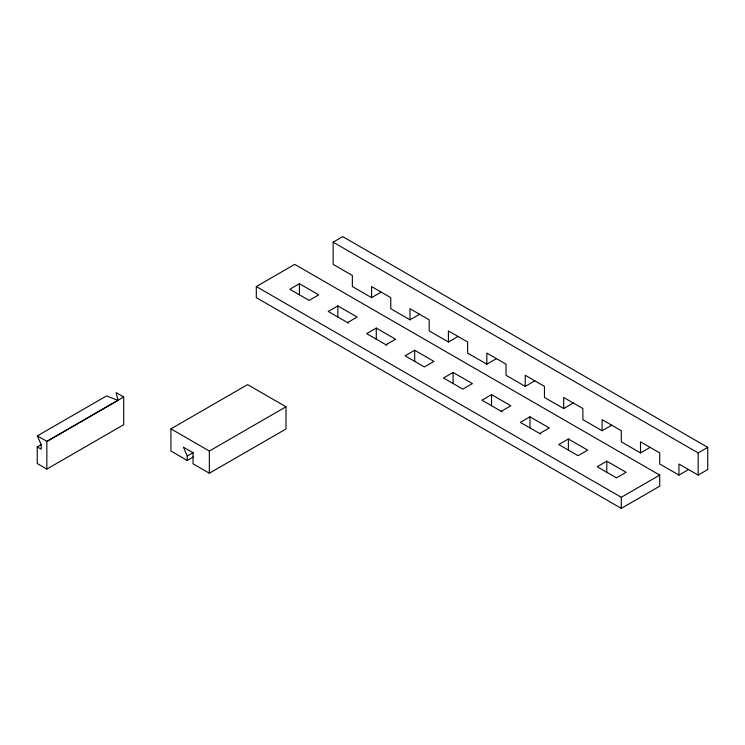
<?xml version="1.0" encoding="UTF-8"?>
<svg xmlns="http://www.w3.org/2000/svg" width="745" height="745" viewBox="0 0 745 745"><rect width="100%" height="100%" fill="white"/><g stroke="black" fill="none" stroke-linecap="round" stroke-linejoin="round"><path stroke-width="1.12" d="M256.299 286.546L294.722 264.363L659.725 475.096L659.725 486.187L621.302 508.369L256.299 297.637L256.299 286.546L621.302 497.278L659.725 475.096M381.17 292.087L371.559 297.637L352.348 286.546L352.348 275.454L333.145 264.363L333.145 242.181L342.747 236.631L707.75 447.363L707.75 469.546L698.149 475.096L678.937 464.005L678.937 475.096L688.538 469.546M299.425 283.715L289.824 289.265L309.128 300.403L318.73 294.862L299.425 283.715L299.425 294.806M37.25 446.898L41.189 449.179L41.189 444.737L37.343 435.862L106.507 395.94L118.027 400.372L116.108 392.606L123.698 396.992L123.698 424.715L46.851 469.08L37.25 463.539L37.25 446.898L41.245 444.597M37.343 435.862L46.851 441.357L123.698 396.992M47.177 441.282L118.027 400.372M347.552 322.585L357.153 317.044L337.848 305.897L328.238 311.447L348.464 323.116M170.922 428.859L247.582 384.606L286.005 406.789L286.005 428.971L209.345 473.224L193.02 463.8L193.02 452.709L183.41 447.158L187.256 456.033L187.256 460.466L170.922 451.042L170.922 428.859L209.345 451.042L286.005 406.789M385.966 344.767L395.576 339.226L376.272 328.079L366.661 333.63L386.888 345.298M371.559 297.637L371.559 286.546L390.771 297.637L390.771 308.728L409.983 319.819L419.593 314.269M187.256 456.033L193.225 452.588M187.07 460.578L193.225 457.02M414.695 350.262L405.084 355.812L424.389 366.95L434 361.409L414.695 350.262L414.695 361.353M409.983 319.819L409.983 308.728L429.195 319.819L429.195 330.91L448.406 342.002L458.007 336.451M453.109 372.444L443.508 377.994L462.813 389.132L472.423 383.591L453.109 372.444L453.109 383.535M448.406 342.002L448.406 330.91L467.618 342.002L467.618 353.093L486.83 364.184L496.431 358.634M501.236 411.324L510.837 405.774L491.532 394.627L481.931 400.177L502.149 411.845M486.83 364.184L486.83 353.093L506.041 364.184L506.041 375.275L525.244 386.366L534.854 380.816M539.659 433.506L549.261 427.956L529.956 416.809L520.345 422.359L540.572 434.028M525.244 386.366L525.244 375.275L544.455 386.366L544.455 397.458L563.667 408.549L573.278 402.998M568.379 438.991L558.769 444.542L578.073 455.689L587.684 450.138L568.379 438.991L568.379 450.082M563.667 408.549L563.667 397.458L582.879 408.549L582.879 419.64L602.09 430.731L611.701 425.181M606.793 461.174L597.192 466.724L616.497 477.871L626.107 472.321L606.793 461.174L606.793 472.265M602.09 430.731L602.09 419.64L621.302 430.731L621.302 441.822L640.514 452.913L650.115 447.363M333.145 242.181L698.149 452.913L707.75 447.363M678.937 475.096L659.725 464.005L659.725 452.913L640.514 441.822L640.514 452.913M698.149 452.913L698.149 475.096M621.302 497.278L621.302 508.369M529.956 416.809L529.956 427.9M491.532 394.627L491.532 405.718M376.272 328.079L376.272 339.171M337.848 305.897L337.848 316.988M209.345 451.042L209.345 473.224M46.851 441.357L46.851 469.08"/></g></svg>
